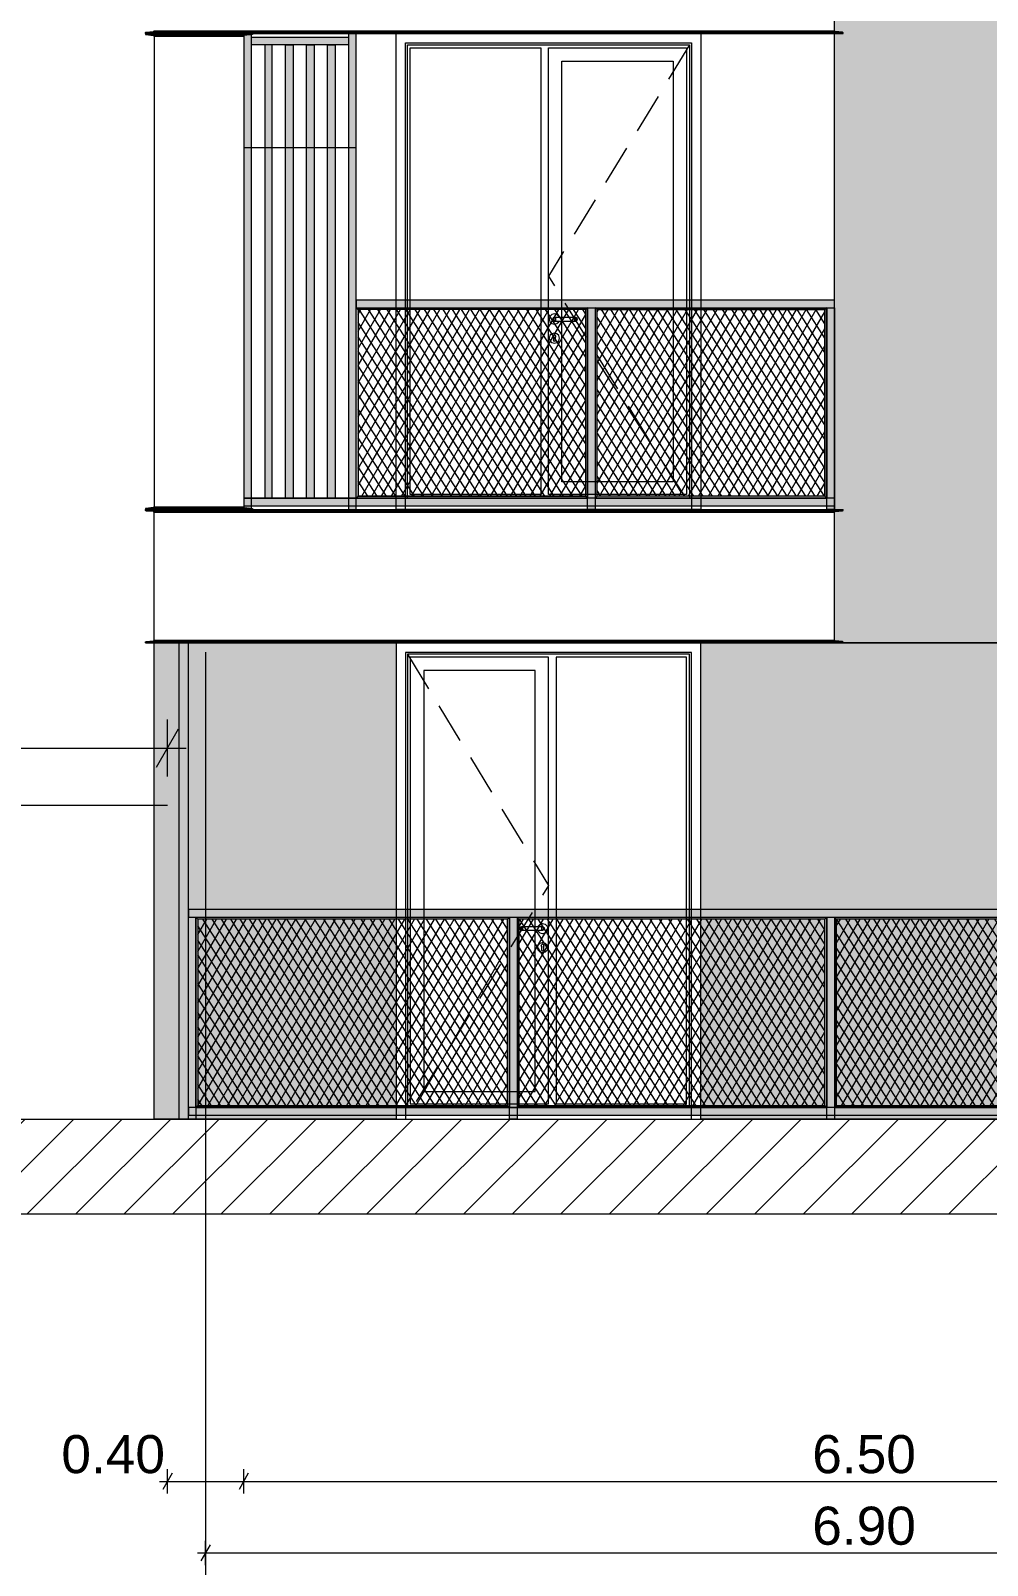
# Model space of a CAD drawing. Header units: millimetres. Extents: x 476244520 to 476657119, y 4620824743 to 4621446928.
# Drawn here: x 476603041 to 476608061, y 4621070402 to 4621078460 of the extents above; entities that cross this region are included whole.
import ezdxf

# ---------------------------------------------------------------- set-up
doc = ezdxf.new("R2010")
doc.units = ezdxf.units.MM
doc.header["$MEASUREMENT"] = 0
doc.linetypes.add('Hidden Line', pattern=[317.5, 211.666667, -105.833333])
for name, color, linetype, lineweight in [('2D Drafting - General_Pen_No__7_Pen_No__250', 7, 'Continuous', 0), ('2D Drafting - General_Pen_No__7_Pen_No__7', 7, 'Continuous', 0), ('New_2D Drafting - General_Pen_No__30_Pen_No__9_Pen_No__9_Pen_No__253', 252, 'Continuous', 0), ('New_2D Drafting - General_Pen_No__30_Pen_No__9_Pen_No__9_Pen_No__255', 255, 'Continuous', 0), ('New_2D Drafting - General_Pen_No__30_Pen_No__9_Pen_No__9_Pen_No__7', 7, 'Continuous', 0), ('New_2D Drafting - General_Pen_No__4', 7, 'Continuous', 0), ('New_2D Drafting - General_Pen_No__7', 7, 'Continuous', 0), ('New_Structural - Bearing_Pen_No__1', 1, 'Continuous', 0), ('New_Structural - Bearing_Pen_No__250', 7, 'Continuous', 0), ('Structural - Bearing_Pen_No__250', 7, 'Continuous', 0), ('zoma_Pen_No__1', 1, 'Continuous', 0), ('zoma_Pen_No__142', 142, 'Continuous', 0), ('zoma_Pen_No__5_Pen_No__5_Pen_No__142', 142, 'Continuous', 0)]:
    doc.layers.add(name, color=color, linetype=linetype, lineweight=lineweight)
doc.layers.add('zoma', color=7, linetype='Continuous')
doc.styles.add('GENERATED_STYLE_2', font='arial.ttf')
doc.linetypes.add('Break', pattern='A,0,[1,A-4 бѓЎбѓђбѓ®бѓљбѓ\x98 - nikas1.Shx,S=15.679026,R=0,X=0,Y=0],-1975.557214,0', length=1975.557214)
doc.dimstyles.new('GENERATED_STYLE__1', dxfattribs={"dimtxt": 200, "dimasz": 64.421331, "dimexe": 0.18, "dimexo": 3, "dimgap": 0.09, "dimtad": 1, "dimtih": 1, "dimtoh": 1, "dimlfac": 0.001, "dimzin": 0, "dimdsep": 46, "dimtxsty": 'GENERATED_STYLE_2', "dimblk": 'ARROWHEAD_2', "dimblk1": 'ARROWHEAD_2', "dimblk2": 'ARROWHEAD_2', "dimcen": 0.09, "dimclrd": 142, "dimclre": 142, "dimclrt": 142, "dimadec": 0, "dimazin": 0, "dimtfac": 1, "dimtdec": 4, "dimtmove": 0, "dimatfit": 3, "dimfxl": 1, "dimtolj": 1, "dimtzin": 0, "dimarcsym": 0})
doc.dimstyles.new('GENERATED_STYLE__3', dxfattribs={"dimtxt": 300, "dimasz": 152, "dimexe": 0.18, "dimexo": 3, "dimgap": 0.09, "dimtad": 1, "dimtih": 1, "dimtoh": 1, "dimlfac": 0.001, "dimzin": 0, "dimdsep": 46, "dimtxsty": 'GENERATED_STYLE_2', "dimblk": 'ARROWHEAD_2', "dimblk1": 'ARROWHEAD_2', "dimblk2": 'ARROWHEAD_2', "dimcen": 0.09, "dimclrd": 1, "dimclre": 1, "dimclrt": 1, "dimadec": 0, "dimazin": 0, "dimtfac": 1, "dimtdec": 4, "dimtmove": 0, "dimatfit": 3, "dimfxl": 1, "dimtolj": 1, "dimtzin": 0, "dimarcsym": 0})
pattern_1 = [(60, (476844527.15, 4621385791.044), (-38.971143, 22.5), []), (122.833095, (476844527.15, 4621385791.044), (36.8060797, 18.75), [])]

# ---------------------------------------------------------------- blocks, each defined once
blk = doc.blocks.new('*D17', base_point=(476844527.1, 4621385791))
at = {"layer": 'zoma_Pen_No__142', "color": 142, "linetype": 'Continuous', "lineweight": 0, "transparency": 16777216}
for p, q in [((476603959.1, 4621070403.8), (476603959.1, 4621070530.9)), ((476610859.1, 4621070403.8), (476610859.1, 4621070530.9)), ((476603917.6, 4621070467.4), (476603959.1, 4621070467.4)), ((476603983.5, 4621070509.8), (476603934.6, 4621070425)), ((476603959.1, 4621070467.4), (476610859.1, 4621070467.4)), ((476610883.5, 4621070509.8), (476610834.6, 4621070425))]:
    blk.add_line(p, q, dxfattribs=at)
at = {"layer": 'zoma_Pen_No__142', "color": 142, "lineweight": 0, "transparency": 16777216, "insert": (476607143, 4621070507.4), "char_height": 200, "attachment_point": 7, "style": 'GENERATED_STYLE_2'}
blk.add_mtext('\\A1;{\\pql;\\fArial CYR|b0|i0|c204|p34;6.90}', dxfattribs=at)
blk = doc.blocks.new('ARROWHEAD_2')
at = {"color": 0, "linetype": 'Continuous', "lineweight": 0}
for p, q in [((-0.378, -0.655), (0.378, 0.655)), ((0, 0), (-1, 0))]:
    blk.add_line(p, q, dxfattribs=at)
blk = doc.blocks.new('*D24', base_point=(476844527.1, 4621385791))
at = {"layer": 'zoma_Pen_No__1', "color": 1, "linetype": 'Continuous', "lineweight": 0, "transparency": 16777216}
for p, q in [((476599164.7, 4621074543.5), (476599164.7, 4621074843.5)), ((476603759.1, 4621074543.5), (476603759.1, 4621074843.5)), ((476599222.5, 4621074793.5), (476599107, 4621074593.5)), ((476603701.3, 4621074593.5), (476603816.8, 4621074793.5)), ((476599066.9, 4621074693.5), (476599164.7, 4621074693.5)), ((476599164.7, 4621074693.5), (476603759.1, 4621074693.5)), ((476603759.1, 4621074693.5), (476603856.9, 4621074693.5))]:
    blk.add_line(p, q, dxfattribs=at)
at = {"layer": 'zoma_Pen_No__1', "color": 1, "lineweight": 0, "transparency": 16777216, "insert": (476600949, 4621074753.5), "char_height": 300, "attachment_point": 7, "style": 'GENERATED_STYLE_2'}
blk.add_mtext('\\A1;{\\pql;\\fArial CYR|b0|i0|c204|p34;58.60}', dxfattribs=at)
blk = doc.blocks.new('*D187', base_point=(476844527.1, 4621385791))
at = {"layer": 'zoma_Pen_No__142', "color": 142, "linetype": 'Continuous', "lineweight": 0, "transparency": 16777216}
for p, q in [((476603783.5, 4621070885.6), (476603734.6, 4621070800.9)), ((476603759.1, 4621070779.7), (476603759.1, 4621070906.8)), ((476604183.5, 4621070885.6), (476604134.6, 4621070800.9)), ((476604159.1, 4621070779.7), (476604159.1, 4621070906.8)), ((476603717.6, 4621070843.2), (476603759.1, 4621070843.2)), ((476603759.1, 4621070843.2), (476604159.1, 4621070843.2))]:
    blk.add_line(p, q, dxfattribs=at)
at = {"layer": 'zoma_Pen_No__142', "color": 142, "lineweight": 0, "transparency": 16777216, "insert": (476603202.4, 4621070883.2), "char_height": 200, "attachment_point": 7, "style": 'GENERATED_STYLE_2'}
blk.add_mtext('\\A1;{\\pql;\\fArial CYR|b0|i0|c204|p34;0.40}', dxfattribs=at)
blk = doc.blocks.new('*D188', base_point=(476844527.1, 4621385791))
at = {"layer": 'zoma_Pen_No__142', "color": 142, "linetype": 'Continuous', "lineweight": 0, "transparency": 16777216}
for p, q in [((476604183.5, 4621070885.6), (476604134.6, 4621070800.9)), ((476604159.1, 4621070779.7), (476604159.1, 4621070906.8)), ((476610683.5, 4621070885.6), (476610634.6, 4621070800.9)), ((476610659.1, 4621070779.7), (476610659.1, 4621070906.8)), ((476604159.1, 4621070843.2), (476610659.1, 4621070843.2))]:
    blk.add_line(p, q, dxfattribs=at)
at = {"layer": 'zoma_Pen_No__142', "color": 142, "lineweight": 0, "transparency": 16777216, "char_height": 200, "attachment_point": 7, "style": 'GENERATED_STYLE_2'}
for s, insert in [('\\A1;{\\pql;\\fArial CYR|b0|i0|c204|p34;6.50}', (476607143, 4621070883.2)), ('\\A1;{\\pql;\\fArial CYR|b0|i0|c204|p34;0.40}', (476610102.4, 4621070883.2))]:
    blk.add_mtext(s, dxfattribs=dict(at, insert=insert))

msp = doc.modelspace()

# ---------------------------------------------------------------- hatches: boundary and pattern name
at = {"layer": '2D Drafting - General_Pen_No__7_Pen_No__7', "linetype": 'Continuous', "lineweight": 0}
h = msp.add_hatch(dxfattribs=at)
h.set_pattern_fill('MASONRY_BLOCK', style=0, pattern_type=2)
h.set_pattern_definition([(45, (476844527.15, 4621385791.04), (-127.27922, 127.27922), [])])
h.paths.add_polyline_path([(476597119.001, 4621072245.534), (476597119.001, 4621072745.53), (476655443.329, 4621072745.535), (476655443.329, 4621072245.534)])
at = {"layer": 'New_2D Drafting - General_Pen_No__30_Pen_No__9_Pen_No__9_Pen_No__253', "linetype": 'Continuous', "lineweight": 0}
h = msp.add_hatch(dxfattribs=at)
h.set_pattern_fill('BRICK___RUNNING_BOND', color=252, style=0, pattern_type=2)
h.set_pattern_definition([(0, (476844527.15, 4621385791.044), (0, 66.64), []), (90, (476844527.15, 4621385791.04), (-244.8, 0), [66.64, -66.64]), (90, (476844649.55, 4621385857.68), (-244.8, 0), [66.64, -66.64])])
h.paths.add_polyline_path([(476610659.182, 4621085945.125), (476610658.709, 4621075245.534), (476610408.752, 4621075245.534), (476610408.752, 4621075245.581), (476608808.752, 4621075245.581), (476607259.321, 4621075245.581), (476607259.321, 4621085545.576), (476603689.344, 4621085545.576), (476603689.333, 4621085945.125)])
h.paths.add_polyline_path([(476608209.42, 4621082345.606), (476608209.42, 4621082065.581), (476610009.42, 4621082065.581), (476610009.42, 4621082345.581), (476609908.602, 4621082345.581), (476609908.602, 4621084845.581), (476608308.602, 4621084845.581), (476608308.602, 4621082345.606)], flags=0)
h.paths.add_polyline_path([(476608209.42, 4621075945.581), (476608209.42, 4621075665.581), (476610009.42, 4621075665.581), (476610009.42, 4621075945.581), (476609908.386, 4621075945.581), (476609908.386, 4621078445.581), (476608308.386, 4621078445.582), (476608308.386, 4621075945.581)], flags=0)
h.paths.add_polyline_path([(476608209.42, 4621078865.581), (476610009.42, 4621078865.581), (476610009.42, 4621079145.581), (476609908.386, 4621079145.581), (476609908.386, 4621081645.581), (476608308.386, 4621081645.582), (476608308.386, 4621079145.581), (476608209.42, 4621079145.581)], flags=0)
for points in [[(476604958.662, 4621075245.581), (476604958.662, 4621072745.533), (476603688.974, 4621072745.533), (476603688.91, 4621075245.581)], [(476606558.656, 4621075245.581), (476608259.047, 4621075245.581), (476608259.047, 4621072745.533), (476606558.72, 4621072745.533)]]:
    msp.add_hatch(color=252, dxfattribs=at).paths.add_polyline_path(points)
at = {"layer": 'New_2D Drafting - General_Pen_No__30_Pen_No__9_Pen_No__9_Pen_No__255', "linetype": 'Continuous', "lineweight": 0}
for points in [[(476604199.388, 4621078445.549), (476604159.388, 4621078445.549), (476604159.388, 4621075945.555), (476604199.388, 4621075945.555)], [(476604709.388, 4621078425.549), (476604709.388, 4621078385.462), (476604199.388, 4621078385.462), (476604199.388, 4621078425.549)], [(476604749.388, 4621078445.549), (476604709.388, 4621078445.549), (476604709.388, 4621075945.555), (476604749.388, 4621075945.555)], [(476604309.388, 4621078385.462), (476604269.388, 4621078385.462), (476604269.388, 4621076005.581), (476604309.388, 4621076005.581)], [(476604419.388, 4621078385.462), (476604419.388, 4621076005.581), (476604379.388, 4621076005.581), (476604379.388, 4621078385.462)], [(476604529.388, 4621078385.462), (476604529.388, 4621076005.581), (476604489.388, 4621076005.581), (476604489.388, 4621078385.462)], [(476604639.388, 4621078385.462), (476604639.388, 4621076005.581), (476604599.388, 4621076005.581), (476604599.388, 4621078385.462)], [(476607259.321, 4621077005.583), (476607259.321, 4621077045.583), (476604749.613, 4621077045.583), (476604749.613, 4621077005.583)], [(476604759.699, 4621076995.583), (476604749.613, 4621077005.583), (476605963.737, 4621077005.583), (476605953.737, 4621076995.583)], [(476604749.613, 4621077005.583), (476604759.699, 4621076995.583), (476604759.699, 4621076015.555), (476604749.613, 4621076005.581)], [(476605963.764, 4621076005.581), (476605953.764, 4621076015.581), (476605953.764, 4621076995.609), (476605963.764, 4621077005.609)], [(476606003.764, 4621075945.555), (476605963.764, 4621075945.555), (476605963.764, 4621077005.583), (476606003.764, 4621077005.583)], [(476606003.764, 4621076005.555), (476606013.764, 4621076015.555), (476606013.764, 4621076995.583), (476606003.764, 4621077005.583)], [(476606013.764, 4621076995.583), (476606003.764, 4621077005.583), (476607219.321, 4621077005.583), (476607209.321, 4621076995.583)], [(476607219.321, 4621076005.555), (476607209.321, 4621076015.555), (476607209.321, 4621076995.583), (476607219.321, 4621077005.583)], [(476607259.321, 4621075945.589), (476607219.321, 4621075945.589), (476607219.321, 4621077005.583), (476607259.321, 4621077005.583)], [(476607259.321, 4621075965.581), (476607259.321, 4621076005.581), (476604159.388, 4621076005.581), (476604159.388, 4621075965.581)], [(476604759.71, 4621076015.566), (476604749.613, 4621076005.581), (476605963.737, 4621076005.581), (476605953.73, 4621076015.588)], [(476606013.764, 4621076015.581), (476606003.764, 4621076005.581), (476607219.321, 4621076005.581), (476607209.321, 4621076015.581)], [(476603818.755, 4621075245.581), (476603818.755, 4621072745.533), (476603868.755, 4621072745.533), (476603868.755, 4621075245.581)], [(476610608.709, 4621073845.527), (476603868.755, 4621073845.527), (476603868.755, 4621073805.527), (476610608.709, 4621073805.527)], [(476603908.755, 4621072745.533), (476603868.755, 4621072745.533), (476603868.755, 4621073805.527), (476603908.755, 4621073805.527)], [(476603908.755, 4621073805.527), (476603918.755, 4621073795.527), (476603918.755, 4621072815.5), (476603908.755, 4621072805.5)], [(476603918.755, 4621073795.527), (476603908.755, 4621073805.527), (476605553.755, 4621073805.527), (476605543.755, 4621073795.527)], [(476605553.755, 4621072805.5), (476605543.755, 4621072815.5), (476605543.755, 4621073795.527), (476605553.755, 4621073805.527)], [(476605593.755, 4621072745.5), (476605553.755, 4621072745.5), (476605553.755, 4621073805.527), (476605593.755, 4621073805.527)], [(476605593.755, 4621072805.5), (476605603.755, 4621072815.5), (476605603.755, 4621073795.527), (476605593.755, 4621073805.527)], [(476605603.755, 4621073795.527), (476605593.755, 4621073805.527), (476607218.755, 4621073805.527), (476607208.755, 4621073795.527)], [(476607218.755, 4621072805.5), (476607208.755, 4621072815.5), (476607208.755, 4621073795.527), (476607218.755, 4621073805.527)], [(476607258.755, 4621072745.5), (476607218.755, 4621072745.5), (476607218.755, 4621073805.527), (476607258.755, 4621073805.527)], [(476607258.755, 4621072805.5), (476607268.755, 4621072815.5), (476607268.755, 4621073795.527), (476607258.755, 4621073805.527)], [(476607268.755, 4621073795.527), (476607258.755, 4621073805.527), (476608883.755, 4621073805.527), (476608873.755, 4621073795.527)], [(476610608.709, 4621072805.526), (476603868.755, 4621072805.526), (476603868.755, 4621072765.526), (476610608.709, 4621072765.526)], [(476603918.755, 4621072815.5), (476603908.755, 4621072805.5), (476605553.755, 4621072805.5), (476605543.755, 4621072815.5)], [(476605603.755, 4621072815.5), (476605593.755, 4621072805.5), (476607218.755, 4621072805.5), (476607208.755, 4621072815.5)], [(476607268.755, 4621072815.5), (476607258.755, 4621072805.5), (476608349.755, 4621072805.5), (476608339.755, 4621072815.5)]]:
    msp.add_hatch(color=255, dxfattribs=at).paths.add_polyline_path(points)
at = {"layer": 'New_2D Drafting - General_Pen_No__7', "linetype": 'Continuous', "lineweight": 0}
h = msp.add_hatch(dxfattribs=at)
h.set_pattern_fill('BATT_INSULATION', style=0, pattern_type=2)
h.set_pattern_definition(pattern_1)
h.paths.add_polyline_path([(476605953.764, 4621076995.583), (476604759.699, 4621076995.583), (476604759.699, 4621076015.555), (476605953.764, 4621076015.555)])
h = msp.add_hatch(dxfattribs=at)
h.set_pattern_fill('BATT_INSULATION', style=0, pattern_type=2)
h.set_pattern_definition(pattern_1)
h.paths.add_polyline_path([(476607209.321, 4621076015.581), (476606013.764, 4621076015.581), (476606013.764, 4621076995.583), (476607209.321, 4621076995.583)])
h = msp.add_hatch(dxfattribs=at)
h.set_pattern_fill('BATT_INSULATION', style=0, pattern_type=2)
h.set_pattern_definition(pattern_1)
h.paths.add_polyline_path([(476605543.755, 4621073795.527), (476603918.755, 4621073795.527), (476603918.755, 4621072815.5), (476605543.755, 4621072815.5)])
h = msp.add_hatch(dxfattribs=at)
h.set_pattern_fill('BATT_INSULATION', style=0, pattern_type=2)
h.set_pattern_definition(pattern_1)
h.paths.add_polyline_path([(476607208.755, 4621073795.527), (476605603.755, 4621073795.527), (476605603.755, 4621072815.5), (476607208.755, 4621072815.5)])
h = msp.add_hatch(dxfattribs=at)
h.set_pattern_fill('BATT_INSULATION', style=0, pattern_type=2)
h.set_pattern_definition(pattern_1)
h.paths.add_polyline_path([(476608873.755, 4621073795.527), (476607268.755, 4621073795.527), (476607268.755, 4621072815.5), (476608873.755, 4621072815.5)])

# ---------------------------------------------------------------- linework, layer by layer
at = {"layer": '2D Drafting - General_Pen_No__7_Pen_No__250', "color": 7, "linetype": 'Continuous', "lineweight": 0, "flags": 128}
msp.add_lwpolyline([(476597119.001, 4621072245.534), (476597119.001, 4621072745.53), (476655443.329, 4621072745.535), (476655443.329, 4621072245.534)], close=True, dxfattribs=at)
at = {"layer": '2D Drafting - General_Pen_No__7_Pen_No__7', "color": 7, "linetype": 'Continuous', "lineweight": 0, "flags": 128}
for points in [[(476606554.545, 4621075945.581), (476604958.662, 4621075945.581), (476604958.662, 4621078445.582), (476606558.662, 4621078445.581)], [(476606558.662, 4621078445.581), (476606558.662, 4621075945.581), (476606554.545, 4621075945.581)], [(476604962.778, 4621072745.581), (476606558.662, 4621072745.581), (476606558.662, 4621075245.582), (476604958.662, 4621075245.581)], [(476604958.662, 4621075245.581), (476604958.662, 4621072745.581), (476604962.778, 4621072745.581)]]:
    msp.add_lwpolyline(points, dxfattribs=at)
for points in [[(476605008.662, 4621078395.58), (476606508.662, 4621078395.58), (476606508.662, 4621075945.582), (476605008.662, 4621075945.583)], [(476605018.662, 4621078385.58), (476606498.662, 4621078385.58), (476606498.662, 4621076005.583), (476605018.662, 4621076005.583)], [(476605033.662, 4621078370.58), (476605718.662, 4621078370.58), (476605718.662, 4621076025.583), (476605033.662, 4621076025.583)], [(476605758.657, 4621078370.58), (476606483.662, 4621078370.58), (476606483.662, 4621076025.583), (476605758.662, 4621076025.583)], [(476605828.662, 4621078300.58), (476606413.662, 4621078300.58), (476606413.662, 4621076090.583), (476605828.662, 4621076090.583)], [(476606508.662, 4621075195.58), (476605008.662, 4621075195.58), (476605008.662, 4621072745.582), (476606508.662, 4621072745.583)], [(476606498.662, 4621075185.58), (476605018.662, 4621075185.58), (476605018.662, 4621072805.583), (476606498.662, 4621072805.583)], [(476605758.666, 4621075170.58), (476605033.662, 4621075170.58), (476605033.662, 4621072825.583), (476605758.662, 4621072825.583)], [(476606483.662, 4621075170.58), (476605798.662, 4621075170.58), (476605798.662, 4621072825.583), (476606483.662, 4621072825.583)], [(476605688.662, 4621075100.58), (476605103.662, 4621075100.58), (476605103.662, 4621072890.583), (476605688.662, 4621072890.583)]]:
    msp.add_lwpolyline(points, close=True, dxfattribs=at)
at = {"layer": '2D Drafting - General_Pen_No__7_Pen_No__7', "color": 7, "linetype": 'Hidden Line', "lineweight": 0, "flags": 128}
for points in [[(476606498.662, 4621078385.58), (476605758.662, 4621077171.458), (476606507.885, 4621075946.866)], [(476605018.662, 4621075185.58), (476605758.662, 4621073971.458), (476605009.438, 4621072746.866)]]:
    msp.add_lwpolyline(points, dxfattribs=at)
at = {"layer": 'New_2D Drafting - General_Pen_No__30_Pen_No__9_Pen_No__9_Pen_No__7', "color": 7, "linetype": 'Continuous', "lineweight": 0, "flags": 128}
for points in [[(476610659.182, 4621085945.125), (476610658.709, 4621075245.534), (476610408.752, 4621075245.534), (476610408.752, 4621075245.581), (476608808.752, 4621075245.581), (476607259.321, 4621075245.581), (476607259.321, 4621085545.576), (476603689.344, 4621085545.576), (476603689.333, 4621085945.125)], [(476604199.388, 4621078445.549), (476604159.388, 4621078445.549), (476604159.388, 4621075945.555), (476604199.388, 4621075945.555)], [(476604709.388, 4621078425.549), (476604709.388, 4621078385.462), (476604199.388, 4621078385.462), (476604199.388, 4621078425.549)], [(476604749.388, 4621078445.549), (476604709.388, 4621078445.549), (476604709.388, 4621075945.555), (476604749.388, 4621075945.555)], [(476604309.388, 4621078385.462), (476604269.388, 4621078385.462), (476604269.388, 4621076005.581), (476604309.388, 4621076005.581)], [(476604419.388, 4621078385.462), (476604419.388, 4621076005.581), (476604379.388, 4621076005.581), (476604379.388, 4621078385.462)], [(476604529.388, 4621078385.462), (476604529.388, 4621076005.581), (476604489.388, 4621076005.581), (476604489.388, 4621078385.462)], [(476604639.388, 4621078385.462), (476604639.388, 4621076005.581), (476604599.388, 4621076005.581), (476604599.388, 4621078385.462)], [(476604159.388, 4621076005.581), (476604749.388, 4621076005.581), (476604749.388, 4621077845.166), (476604159.388, 4621077845.166)], [(476607259.321, 4621077005.583), (476607259.321, 4621077045.583), (476604749.613, 4621077045.583), (476604749.613, 4621077005.583)], [(476604759.699, 4621076995.583), (476604749.613, 4621077005.583), (476605963.737, 4621077005.583), (476605953.737, 4621076995.583)], [(476604749.613, 4621077005.583), (476604759.699, 4621076995.583), (476604759.699, 4621076015.555), (476604749.613, 4621076005.581)], [(476605963.764, 4621076005.581), (476605953.764, 4621076015.581), (476605953.764, 4621076995.609), (476605963.764, 4621077005.609)], [(476606003.764, 4621075945.555), (476605963.764, 4621075945.555), (476605963.764, 4621077005.583), (476606003.764, 4621077005.583)], [(476606003.764, 4621076005.555), (476606013.764, 4621076015.555), (476606013.764, 4621076995.583), (476606003.764, 4621077005.583)], [(476606013.764, 4621076995.583), (476606003.764, 4621077005.583), (476607219.321, 4621077005.583), (476607209.321, 4621076995.583)], [(476607219.321, 4621076005.555), (476607209.321, 4621076015.555), (476607209.321, 4621076995.583), (476607219.321, 4621077005.583)], [(476607259.321, 4621075945.589), (476607219.321, 4621075945.589), (476607219.321, 4621077005.583), (476607259.321, 4621077005.583)], [(476607259.321, 4621075965.581), (476607259.321, 4621076005.581), (476604159.388, 4621076005.581), (476604159.388, 4621075965.581)], [(476604759.71, 4621076015.566), (476604749.613, 4621076005.581), (476605963.737, 4621076005.581), (476605953.73, 4621076015.588)], [(476606013.764, 4621076015.581), (476606003.764, 4621076005.581), (476607219.321, 4621076005.581), (476607209.321, 4621076015.581)], [(476604958.662, 4621075245.581), (476604958.662, 4621072745.533), (476603688.974, 4621072745.533), (476603688.91, 4621075245.581)], [(476603818.755, 4621075245.581), (476603818.755, 4621072745.533), (476603868.755, 4621072745.533), (476603868.755, 4621075245.581)], [(476606558.656, 4621075245.581), (476608259.047, 4621075245.581), (476608259.047, 4621072745.533), (476606558.72, 4621072745.533)], [(476610608.709, 4621073845.527), (476603868.755, 4621073845.527), (476603868.755, 4621073805.527), (476610608.709, 4621073805.527)], [(476603908.755, 4621072745.533), (476603868.755, 4621072745.533), (476603868.755, 4621073805.527), (476603908.755, 4621073805.527)], [(476603908.755, 4621073805.527), (476603918.755, 4621073795.527), (476603918.755, 4621072815.5), (476603908.755, 4621072805.5)], [(476603918.755, 4621073795.527), (476603908.755, 4621073805.527), (476605553.755, 4621073805.527), (476605543.755, 4621073795.527)], [(476605553.755, 4621072805.5), (476605543.755, 4621072815.5), (476605543.755, 4621073795.527), (476605553.755, 4621073805.527)], [(476605593.755, 4621072745.5), (476605553.755, 4621072745.5), (476605553.755, 4621073805.527), (476605593.755, 4621073805.527)], [(476605593.755, 4621072805.5), (476605603.755, 4621072815.5), (476605603.755, 4621073795.527), (476605593.755, 4621073805.527)], [(476605603.755, 4621073795.527), (476605593.755, 4621073805.527), (476607218.755, 4621073805.527), (476607208.755, 4621073795.527)], [(476607218.755, 4621072805.5), (476607208.755, 4621072815.5), (476607208.755, 4621073795.527), (476607218.755, 4621073805.527)], [(476607258.755, 4621072745.5), (476607218.755, 4621072745.5), (476607218.755, 4621073805.527), (476607258.755, 4621073805.527)], [(476607258.755, 4621072805.5), (476607268.755, 4621072815.5), (476607268.755, 4621073795.527), (476607258.755, 4621073805.527)], [(476607268.755, 4621073795.527), (476607258.755, 4621073805.527), (476608883.755, 4621073805.527), (476608873.755, 4621073795.527)], [(476610608.709, 4621072805.526), (476603868.755, 4621072805.526), (476603868.755, 4621072765.526), (476610608.709, 4621072765.526)], [(476603918.755, 4621072815.5), (476603908.755, 4621072805.5), (476605553.755, 4621072805.5), (476605543.755, 4621072815.5)], [(476605603.755, 4621072815.5), (476605593.755, 4621072805.5), (476607218.755, 4621072805.5), (476607208.755, 4621072815.5)], [(476607268.755, 4621072815.5), (476607258.755, 4621072805.5), (476608349.755, 4621072805.5), (476608339.755, 4621072815.5)]]:
    msp.add_lwpolyline(points, close=True, dxfattribs=at)
at = {"layer": 'New_2D Drafting - General_Pen_No__4', "color": 7, "linetype": 'Continuous', "lineweight": 0, "flags": 128}
for points in [[(476605953.764, 4621076995.583), (476604759.699, 4621076995.583), (476604759.699, 4621076015.555), (476605953.764, 4621076015.555)], [(476607209.321, 4621076015.581), (476606013.764, 4621076015.581), (476606013.764, 4621076995.583), (476607209.321, 4621076995.583)], [(476605543.755, 4621073795.527), (476603918.755, 4621073795.527), (476603918.755, 4621072815.5), (476605543.755, 4621072815.5)], [(476607208.755, 4621073795.527), (476605603.755, 4621073795.527), (476605603.755, 4621072815.5), (476607208.755, 4621072815.5)], [(476608873.755, 4621073795.527), (476607268.755, 4621073795.527), (476607268.755, 4621072815.5), (476608873.755, 4621072815.5)]]:
    msp.add_lwpolyline(points, close=True, dxfattribs=at)
at = {"layer": 'New_Structural - Bearing_Pen_No__1', "color": 1, "linetype": 'Break', "lineweight": 0}
msp.add_line((476599164.718, 4621074393.015), (476603759.026, 4621074393.015), dxfattribs=at)
at = {"layer": 'New_Structural - Bearing_Pen_No__250', "color": 7, "linetype": 'Continuous', "lineweight": 0}
for p, q in [((476605789.552, 4621076972.581), (476605776.052, 4621076968.964)), ((476605803.052, 4621076968.964), (476605789.552, 4621076972.581)), ((476605766.169, 4621076959.081), (476605762.552, 4621076945.581)), ((476605762.552, 4621076945.581), (476605766.169, 4621076932.081)), ((476605776.052, 4621076968.964), (476605766.169, 4621076959.081)), ((476605766.169, 4621076932.081), (476605776.052, 4621076922.199)), ((476605776.052, 4621076922.199), (476605789.552, 4621076918.581)), ((476605782.481, 4621076952.653), (476605779.552, 4621076945.581)), ((476605779.552, 4621076945.581), (476605782.481, 4621076938.51)), ((476605784.033, 4621076952.653), (476605781.274, 4621076945.581)), ((476605781.274, 4621076945.581), (476605784.033, 4621076938.51)), ((476605789.552, 4621076955.581), (476605782.481, 4621076952.653)), ((476605782.481, 4621076938.51), (476605789.552, 4621076935.581)), ((476605788.847, 4621076952.653), (476605786.736, 4621076945.581)), ((476605786.736, 4621076945.581), (476605788.847, 4621076938.51)), ((476605789.552, 4621076955.581), (476605790.694, 4621076955.581)), ((476605789.552, 4621076935.581), (476605790.694, 4621076935.581)), ((476605789.552, 4621076918.581), (476605803.052, 4621076922.199)), ((476605790.694, 4621076955.581), (476605793.945, 4621076955.581)), ((476605790.694, 4621076935.581), (476605793.945, 4621076935.581)), ((476605793.945, 4621076955.581), (476605798.812, 4621076955.581)), ((476605793.945, 4621076935.581), (476605798.812, 4621076935.581)), ((476605796.053, 4621076952.653), (476605794.91, 4621076945.581)), ((476605794.91, 4621076945.581), (476605796.053, 4621076938.51)), ((476605798.812, 4621076955.581), (476605804.552, 4621076955.581)), ((476605798.812, 4621076935.581), (476605804.552, 4621076935.581)), ((476605812.935, 4621076959.081), (476605803.052, 4621076968.964)), ((476605803.052, 4621076922.199), (476605812.935, 4621076932.081)), ((476605804.552, 4621076955.581), (476605884.552, 4621076955.581)), ((476605804.552, 4621076935.581), (476605884.552, 4621076935.581)), ((476605813.872, 4621076955.581), (476605812.935, 4621076959.081)), ((476605812.935, 4621076932.081), (476605813.872, 4621076935.581)), ((476605884.552, 4621076955.581), (476605890.292, 4621076955.581)), ((476605884.552, 4621076935.581), (476605890.292, 4621076935.581)), ((476605890.292, 4621076955.581), (476605895.158, 4621076955.581)), ((476605890.292, 4621076935.581), (476605895.158, 4621076935.581)), ((476605893.051, 4621076952.653), (476605894.194, 4621076945.581)), ((476605894.194, 4621076945.581), (476605893.051, 4621076938.51)), ((476605895.158, 4621076955.581), (476605898.41, 4621076955.581)), ((476605895.158, 4621076935.581), (476605898.41, 4621076935.581)), ((476605898.41, 4621076955.581), (476605899.552, 4621076955.581)), ((476605898.41, 4621076935.581), (476605899.552, 4621076935.581)), ((476605899.552, 4621076955.581), (476605906.623, 4621076952.653)), ((476605906.623, 4621076938.51), (476605899.552, 4621076935.581)), ((476605900.256, 4621076952.653), (476605902.368, 4621076945.581)), ((476605902.368, 4621076945.581), (476605900.256, 4621076938.51)), ((476605905.071, 4621076952.653), (476605907.83, 4621076945.581)), ((476605907.83, 4621076945.581), (476605905.071, 4621076938.51)), ((476605906.623, 4621076952.653), (476605909.552, 4621076945.581)), ((476605909.552, 4621076945.581), (476605906.623, 4621076938.51)), ((476605766.169, 4621076859.081), (476605762.552, 4621076845.581)), ((476605762.552, 4621076845.581), (476605766.169, 4621076832.081)), ((476605776.052, 4621076868.964), (476605766.169, 4621076859.081)), ((476605766.169, 4621076832.081), (476605776.052, 4621076822.199)), ((476605789.552, 4621076872.581), (476605776.052, 4621076868.964)), ((476605776.052, 4621076822.199), (476605789.552, 4621076818.581)), ((476605782.832, 4621076857.221), (476605782.084, 4621076855.274)), ((476605784.552, 4621076849.981), (476605782.084, 4621076855.274)), ((476605782.832, 4621076857.221), (476605784.177, 4621076860.725)), ((476605784.177, 4621076860.725), (476605789.552, 4621076863.007)), ((476605784.552, 4621076848.468), (476605784.552, 4621076849.981)), ((476605784.552, 4621076848.468), (476605784.552, 4621076845.581)), ((476605784.552, 4621076845.581), (476605784.552, 4621076842.695)), ((476605784.552, 4621076842.695), (476605784.552, 4621076836.921)), ((476605784.552, 4621076836.921), (476605784.552, 4621076833.081)), ((476605786.016, 4621076829.546), (476605784.552, 4621076833.081)), ((476605789.552, 4621076828.081), (476605786.016, 4621076829.546)), ((476605803.052, 4621076868.964), (476605789.552, 4621076872.581)), ((476605789.552, 4621076863.007), (476605794.927, 4621076860.725)), ((476605793.087, 4621076829.546), (476605789.552, 4621076828.081)), ((476605789.552, 4621076818.581), (476605803.052, 4621076822.199)), ((476605794.552, 4621076833.081), (476605793.087, 4621076829.546)), ((476605797.02, 4621076855.274), (476605794.552, 4621076849.981)), ((476605794.552, 4621076849.981), (476605794.552, 4621076848.468)), ((476605794.552, 4621076848.468), (476605794.552, 4621076845.581)), ((476605794.552, 4621076845.581), (476605794.552, 4621076842.695)), ((476605794.552, 4621076842.695), (476605794.552, 4621076836.921)), ((476605794.552, 4621076836.921), (476605794.552, 4621076833.081)), ((476605796.272, 4621076857.221), (476605794.927, 4621076860.725)), ((476605796.272, 4621076857.221), (476605797.02, 4621076855.274)), ((476605812.935, 4621076859.081), (476605803.052, 4621076868.964)), ((476605803.052, 4621076822.199), (476605812.935, 4621076832.081)), ((476605816.552, 4621076845.581), (476605812.935, 4621076859.081)), ((476605812.935, 4621076832.081), (476605816.552, 4621076845.581)), ((476605610.7, 4621073752.653), (476605607.771, 4621073745.581)), ((476605612.252, 4621073752.653), (476605609.493, 4621073745.581)), ((476605617.771, 4621073755.581), (476605610.7, 4621073752.653)), ((476605617.067, 4621073752.653), (476605614.955, 4621073745.581)), ((476605618.913, 4621073755.581), (476605617.771, 4621073755.581)), ((476605622.165, 4621073755.581), (476605618.913, 4621073755.581)), ((476605627.031, 4621073755.581), (476605622.165, 4621073755.581)), ((476605624.272, 4621073752.653), (476605623.129, 4621073745.581)), ((476605632.771, 4621073755.581), (476605627.031, 4621073755.581)), ((476605712.771, 4621073755.581), (476605632.771, 4621073755.581)), ((476605703.451, 4621073755.581), (476605704.389, 4621073759.081)), ((476605704.389, 4621073759.081), (476605714.271, 4621073768.964)), ((476605718.511, 4621073755.581), (476605712.771, 4621073755.581)), ((476605714.271, 4621073768.964), (476605727.771, 4621073772.581)), ((476605723.378, 4621073755.581), (476605718.511, 4621073755.581)), ((476605721.27, 4621073752.653), (476605722.413, 4621073745.581)), ((476605726.629, 4621073755.581), (476605723.378, 4621073755.581)), ((476605727.771, 4621073755.581), (476605726.629, 4621073755.581)), ((476605727.771, 4621073772.581), (476605741.271, 4621073768.964)), ((476605727.771, 4621073755.581), (476605734.842, 4621073752.653)), ((476605728.476, 4621073752.653), (476605730.587, 4621073745.581)), ((476605733.29, 4621073752.653), (476605736.049, 4621073745.581)), ((476605734.842, 4621073752.653), (476605737.771, 4621073745.581)), ((476605741.271, 4621073768.964), (476605751.154, 4621073759.081)), ((476605751.154, 4621073759.081), (476605754.771, 4621073745.581)), ((476605607.771, 4621073745.581), (476605610.7, 4621073738.51)), ((476605609.493, 4621073745.581), (476605612.252, 4621073738.51)), ((476605610.7, 4621073738.51), (476605617.771, 4621073735.581)), ((476605614.955, 4621073745.581), (476605617.067, 4621073738.51)), ((476605618.913, 4621073735.581), (476605617.771, 4621073735.581)), ((476605622.165, 4621073735.581), (476605618.913, 4621073735.581)), ((476605627.031, 4621073735.581), (476605622.165, 4621073735.581)), ((476605623.129, 4621073745.581), (476605624.272, 4621073738.51)), ((476605632.771, 4621073735.581), (476605627.031, 4621073735.581)), ((476605712.771, 4621073735.581), (476605632.771, 4621073735.581)), ((476605704.389, 4621073732.081), (476605703.451, 4621073735.581)), ((476605714.271, 4621073722.199), (476605704.389, 4621073732.081)), ((476605704.389, 4621073659.081), (476605714.271, 4621073668.964)), ((476605718.511, 4621073735.581), (476605712.771, 4621073735.581)), ((476605727.771, 4621073718.581), (476605714.271, 4621073722.199)), ((476605714.271, 4621073668.964), (476605727.771, 4621073672.581)), ((476605723.378, 4621073735.581), (476605718.511, 4621073735.581)), ((476605722.413, 4621073745.581), (476605721.27, 4621073738.51)), ((476605726.629, 4621073735.581), (476605723.378, 4621073735.581)), ((476605727.771, 4621073735.581), (476605726.629, 4621073735.581)), ((476605734.842, 4621073738.51), (476605727.771, 4621073735.581)), ((476605741.271, 4621073722.199), (476605727.771, 4621073718.581)), ((476605727.771, 4621073672.581), (476605741.271, 4621073668.964)), ((476605730.587, 4621073745.581), (476605728.476, 4621073738.51)), ((476605736.049, 4621073745.581), (476605733.29, 4621073738.51)), ((476605737.771, 4621073745.581), (476605734.842, 4621073738.51)), ((476605751.154, 4621073732.081), (476605741.271, 4621073722.199)), ((476605741.271, 4621073668.964), (476605751.154, 4621073659.081)), ((476605754.771, 4621073745.581), (476605751.154, 4621073732.081)), ((476605700.771, 4621073645.581), (476605704.389, 4621073659.081)), ((476605704.389, 4621073632.081), (476605700.771, 4621073645.581)), ((476605714.271, 4621073622.199), (476605704.389, 4621073632.081)), ((476605727.771, 4621073618.581), (476605714.271, 4621073622.199)), ((476605721.051, 4621073657.221), (476605720.303, 4621073655.274)), ((476605720.303, 4621073655.274), (476605722.771, 4621073649.981)), ((476605721.051, 4621073657.221), (476605722.396, 4621073660.725)), ((476605727.771, 4621073663.007), (476605722.396, 4621073660.725)), ((476605722.771, 4621073649.981), (476605722.771, 4621073648.468)), ((476605722.771, 4621073648.468), (476605722.771, 4621073645.581)), ((476605722.771, 4621073645.581), (476605722.771, 4621073642.695)), ((476605722.771, 4621073642.695), (476605722.771, 4621073636.921)), ((476605722.771, 4621073636.921), (476605722.771, 4621073633.081)), ((476605722.771, 4621073633.081), (476605724.236, 4621073629.546)), ((476605724.236, 4621073629.546), (476605727.771, 4621073628.081)), ((476605733.146, 4621073660.725), (476605727.771, 4621073663.007)), ((476605727.771, 4621073628.081), (476605731.307, 4621073629.546)), ((476605741.271, 4621073622.199), (476605727.771, 4621073618.581)), ((476605731.307, 4621073629.546), (476605732.771, 4621073633.081)), ((476605732.771, 4621073649.981), (476605735.239, 4621073655.274)), ((476605732.771, 4621073648.468), (476605732.771, 4621073649.981)), ((476605732.771, 4621073648.468), (476605732.771, 4621073645.581)), ((476605732.771, 4621073645.581), (476605732.771, 4621073642.695)), ((476605732.771, 4621073642.695), (476605732.771, 4621073636.921)), ((476605732.771, 4621073636.921), (476605732.771, 4621073633.081)), ((476605734.491, 4621073657.221), (476605733.146, 4621073660.725)), ((476605734.491, 4621073657.221), (476605735.239, 4621073655.274)), ((476605751.154, 4621073632.081), (476605741.271, 4621073622.199)), ((476605751.154, 4621073659.081), (476605754.771, 4621073645.581)), ((476605754.771, 4621073645.581), (476605751.154, 4621073632.081))]:
    msp.add_line(p, q, dxfattribs=at)
at = {"layer": 'Structural - Bearing_Pen_No__250', "color": 7, "linetype": 'Continuous', "lineweight": 0}
for p, q in [((476603643.02, 4621078445.582), (476603643.02, 4621078443.087)), ((476603643.02, 4621078445.582), (476604206.08, 4621078445.582)), ((476603643.02, 4621078443.087), (476603643.42, 4621078441.556)), ((476603643.02, 4621078443.087), (476604206.08, 4621078443.087)), ((476603643.129, 4621078448.077), (476603643.529, 4621078449.607)), ((476603643.129, 4621078445.582), (476603643.129, 4621078448.077)), ((476603643.129, 4621078448.077), (476607305.647, 4621078448.077)), ((476603643.129, 4621078445.582), (476607305.647, 4621078445.582)), ((476603643.42, 4621078441.556), (476603644.558, 4621078440.258)), ((476603643.529, 4621078449.607), (476603644.667, 4621078450.905)), ((476603644.558, 4621078440.258), (476603646.261, 4621078439.391)), ((476603644.667, 4621078450.905), (476603646.37, 4621078451.772)), ((476603646.261, 4621078439.391), (476603647.483, 4621078439.131)), ((476603646.37, 4621078451.772), (476603647.592, 4621078452.032)), ((476603647.483, 4621078439.131), (476603684.884, 4621078435.142)), ((476603647.483, 4621078439.131), (476604201.618, 4621078439.131)), ((476603647.592, 4621078452.032), (476603684.993, 4621078456.021)), ((476603647.592, 4621078452.032), (476607301.185, 4621078452.032)), ((476603684.884, 4621078435.142), (476604164.217, 4621078435.145)), ((476603684.884, 4621078435.142), (476603686.106, 4621078434.882)), ((476603684.993, 4621078456.021), (476603686.215, 4621078456.281)), ((476603684.993, 4621078456.021), (476607263.784, 4621078456.021)), ((476603686.106, 4621078434.882), (476603687.809, 4621078434.015)), ((476603686.215, 4621078456.281), (476603687.918, 4621078457.148)), ((476603687.809, 4621078434.015), (476603688.947, 4621078432.717)), ((476603687.918, 4621078457.148), (476603689.056, 4621078458.446)), ((476603688.947, 4621078432.717), (476603689.346, 4621078431.187)), ((476603689.056, 4621078458.446), (476603689.455, 4621078459.977)), ((476603689.331, 4621078431.187), (476604159.754, 4621078431.187)), ((476603689.346, 4621078431.168), (476603689.346, 4621075959.971)), ((476603689.44, 4621078459.977), (476607259.321, 4621078459.977)), ((476604160.154, 4621078432.717), (476604159.754, 4621078431.187)), ((476604159.754, 4621078431.168), (476604159.754, 4621075959.971)), ((476604161.292, 4621078434.015), (476604160.154, 4621078432.717)), ((476604162.995, 4621078434.882), (476604161.292, 4621078434.015)), ((476604164.217, 4621078435.142), (476604162.995, 4621078434.882)), ((476604201.618, 4621078439.131), (476604164.217, 4621078435.142)), ((476604202.84, 4621078439.391), (476604201.618, 4621078439.131)), ((476604204.543, 4621078440.258), (476604202.84, 4621078439.391)), ((476604205.681, 4621078441.556), (476604204.543, 4621078440.258)), ((476604206.08, 4621078443.087), (476604205.681, 4621078441.556)), ((476604206.08, 4621078445.582), (476604206.08, 4621078443.087)), ((476607259.721, 4621078458.446), (476607259.321, 4621078459.977)), ((476607260.859, 4621078457.148), (476607259.721, 4621078458.446)), ((476607262.562, 4621078456.281), (476607260.859, 4621078457.148)), ((476607263.784, 4621078456.021), (476607262.562, 4621078456.281)), ((476607301.185, 4621078452.032), (476607263.784, 4621078456.021)), ((476607302.407, 4621078451.772), (476607301.185, 4621078452.032)), ((476607304.11, 4621078450.905), (476607302.407, 4621078451.772)), ((476607305.248, 4621078449.607), (476607304.11, 4621078450.905)), ((476607305.647, 4621078448.077), (476607305.248, 4621078449.607)), ((476607305.647, 4621078445.582), (476607305.647, 4621078448.077)), ((476603643.42, 4621075949.602), (476603643.02, 4621075948.071)), ((476603643.02, 4621075948.071), (476603643.02, 4621075945.576)), ((476603643.02, 4621075948.071), (476604206.08, 4621075948.071)), ((476603643.02, 4621075945.576), (476604206.08, 4621075945.576)), ((476603643.129, 4621075943.081), (476603643.129, 4621075945.576)), ((476603643.129, 4621075945.576), (476607305.647, 4621075945.576)), ((476603643.529, 4621075941.55), (476603643.129, 4621075943.081)), ((476603643.129, 4621075943.081), (476607305.647, 4621075943.081)), ((476603644.558, 4621075950.899), (476603643.42, 4621075949.602)), ((476603644.667, 4621075940.253), (476603643.529, 4621075941.55)), ((476603646.261, 4621075951.766), (476603644.558, 4621075950.899)), ((476603646.37, 4621075939.385), (476603644.667, 4621075940.253)), ((476603647.483, 4621075952.026), (476603646.261, 4621075951.766)), ((476603647.592, 4621075939.126), (476603646.37, 4621075939.385)), ((476603684.884, 4621075956.016), (476603647.483, 4621075952.026)), ((476603647.483, 4621075952.026), (476604201.618, 4621075952.026)), ((476603684.993, 4621075935.136), (476603647.592, 4621075939.126)), ((476603647.592, 4621075939.126), (476607301.185, 4621075939.126)), ((476603686.106, 4621075956.275), (476603684.884, 4621075956.016)), ((476603684.884, 4621075956.016), (476604164.217, 4621075956.016)), ((476603686.215, 4621075934.876), (476603684.993, 4621075935.136)), ((476603684.993, 4621075935.136), (476607263.784, 4621075935.136)), ((476603687.809, 4621075957.143), (476603686.106, 4621075956.275)), ((476603687.918, 4621075934.009), (476603686.215, 4621075934.876)), ((476603688.947, 4621075958.44), (476603687.809, 4621075957.143)), ((476603689.056, 4621075932.712), (476603687.918, 4621075934.009)), ((476603689.346, 4621075959.971), (476603688.947, 4621075958.44)), ((476603689.455, 4621075931.181), (476603689.056, 4621075932.712)), ((476603689.346, 4621075959.971), (476604159.754, 4621075959.971)), ((476603689.455, 4621075259.995), (476603689.455, 4621075931.181)), ((476603689.455, 4621075931.181), (476607259.321, 4621075931.181)), ((476604159.754, 4621075959.971), (476604160.154, 4621075958.44)), ((476604160.154, 4621075958.44), (476604161.292, 4621075957.143)), ((476604161.292, 4621075957.143), (476604162.995, 4621075956.275)), ((476604162.995, 4621075956.275), (476604164.217, 4621075956.016)), ((476604164.217, 4621075956.016), (476604201.618, 4621075952.026)), ((476604201.618, 4621075952.026), (476604202.84, 4621075951.766)), ((476604202.84, 4621075951.766), (476604204.543, 4621075950.899)), ((476604204.543, 4621075950.899), (476604205.681, 4621075949.602)), ((476604205.681, 4621075949.602), (476604206.08, 4621075948.071)), ((476604206.08, 4621075948.071), (476604206.08, 4621075945.576)), ((476607259.321, 4621075931.181), (476607259.721, 4621075932.712)), ((476607259.321, 4621075259.995), (476607259.321, 4621075931.181)), ((476607259.721, 4621075932.712), (476607260.859, 4621075934.009)), ((476607260.859, 4621075934.009), (476607262.562, 4621075934.876)), ((476607262.562, 4621075934.876), (476607263.784, 4621075935.136)), ((476607263.784, 4621075935.136), (476607301.185, 4621075939.126)), ((476607301.185, 4621075939.126), (476607302.407, 4621075939.385)), ((476607302.407, 4621075939.385), (476607304.11, 4621075940.253)), ((476607304.11, 4621075940.253), (476607305.248, 4621075941.55)), ((476607305.248, 4621075941.55), (476607305.647, 4621075943.081)), ((476607305.647, 4621075943.081), (476607305.647, 4621075945.576)), ((476603643.129, 4621075248.077), (476603643.529, 4621075249.607)), ((476603643.129, 4621075245.582), (476603643.129, 4621075248.077)), ((476603643.129, 4621075248.077), (476607305.647, 4621075248.077)), ((476603643.129, 4621075245.582), (476607305.647, 4621075245.582)), ((476603643.529, 4621075249.607), (476603644.667, 4621075250.905)), ((476603644.667, 4621075250.905), (476603646.37, 4621075251.772)), ((476603646.37, 4621075251.772), (476603647.592, 4621075252.032)), ((476603647.592, 4621075252.032), (476603684.993, 4621075256.021)), ((476603647.592, 4621075252.032), (476607301.185, 4621075252.032)), ((476603684.993, 4621075256.021), (476603686.215, 4621075256.281)), ((476603684.993, 4621075256.021), (476607263.784, 4621075256.021)), ((476603686.215, 4621075256.281), (476603687.918, 4621075257.148)), ((476603687.918, 4621075257.148), (476603689.056, 4621075258.446)), ((476603689.056, 4621075258.446), (476603689.455, 4621075259.977)), ((476603689.44, 4621075259.977), (476607259.321, 4621075259.977)), ((476607259.721, 4621075258.446), (476607259.321, 4621075259.977)), ((476607260.859, 4621075257.148), (476607259.721, 4621075258.446)), ((476607262.562, 4621075256.281), (476607260.859, 4621075257.148)), ((476607263.784, 4621075256.021), (476607262.562, 4621075256.281)), ((476607301.185, 4621075252.032), (476607263.784, 4621075256.021)), ((476607302.407, 4621075251.772), (476607301.185, 4621075252.032)), ((476607304.11, 4621075250.905), (476607302.407, 4621075251.772)), ((476607305.248, 4621075249.607), (476607304.11, 4621075250.905)), ((476607305.647, 4621075248.077), (476607305.248, 4621075249.607)), ((476607305.647, 4621075245.582), (476607305.647, 4621075248.077))]:
    msp.add_line(p, q, dxfattribs=at)
at = {"layer": 'zoma_Pen_No__5_Pen_No__5_Pen_No__142', "color": 142, "linetype": 'Continuous', "lineweight": 0}
msp.add_line((476603959.051, 4621075197.495), (476603959.051, 4621068914.78), dxfattribs=at)

# ---------------------------------------------------------------- dimensions: what is measured, and where the dimension line sits
at = {"layer": 'zoma', "color": 142, "linetype": 'Continuous', "lineweight": 0}
for base, p1, p2, picture, middle in [((476604159.051, 4621070843.244), (476603759.051, 4621075254.326), (476604159.051, 4621075308.556), '*D187', (476603462.203, 4621070983.244)), ((476610659.051, 4621070843.244), (476604159.051, 4621075308.556), (476610659.051, 4621075301.2), '*D188', (476607402.758, 4621070983.244)), ((476610859.051, 4621070467.373), (476603959.051, 4621073807.219), (476610859.051, 4621073973.903), '*D17', (476607402.758, 4621070607.373))]:
    dim = msp.add_linear_dim(base=base, p1=p1, p2=p2, dimstyle='GENERATED_STYLE__1', dxfattribs=at)
    dim.commit()
    dim.dimension.update_dxf_attribs({"geometry": picture, "text_midpoint": middle, "dimtype": 160})
at = {"layer": 'zoma', "color": 1, "linetype": 'Continuous', "lineweight": 0}
dim = msp.add_linear_dim(base=(476603759.076, 4621074693.468), p1=(476599164.718, 4621074702.109), p2=(476603759.076, 4621073124.916), text='58.60', dimstyle='GENERATED_STYLE__3', dxfattribs=at)
dim.commit()
dim.dimension.update_dxf_attribs({"geometry": '*D24', "text_midpoint": (476601452.984, 4621074903.468), "dimtype": 160})

doc.saveas('drawing.dxf')
